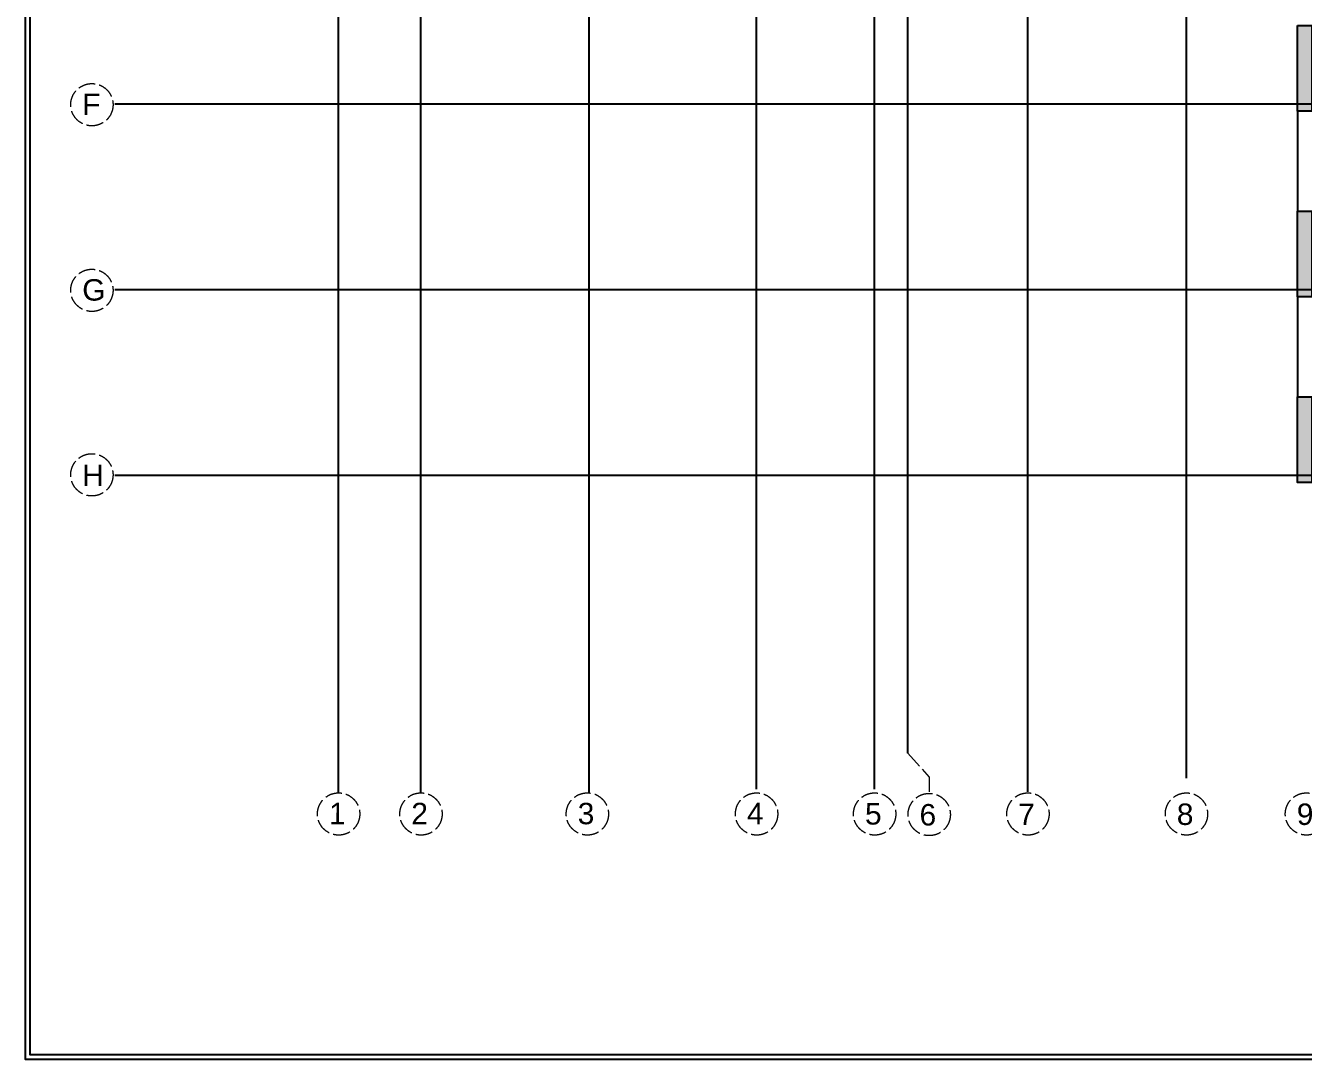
# Model space of a CAD drawing. Header units: millimetres. Extents: x 1772430 to 1864909, y -1443517 to -1381610.
# Drawn here: x 1777355 to 1804198, y -1443517 to -1421795 of the extents above; entities that cross this region are included whole.
import ezdxf

# ---------------------------------------------------------------- set-up
doc = ezdxf.new("R2010")
doc.units = ezdxf.units.MM
doc.header["$LTSCALE"] = 100
doc.header["$MEASUREMENT"] = 0
for name, pattern in [('ACAD_ISO02W100', [15, 12, -3]), ('CENTER2', [28.575, 19.05, -3.175, 3.175, -3.175]), ('CONTINOUS', [0])]:
    doc.linetypes.add(name, pattern=pattern)
doc.layers.add('BEAM-300X450', color=6, linetype='Continuous')
doc.layers.add('STR.COLUMN', color=1, linetype='Continuous')
doc.layers.add('CENTER_LINE', color=8, linetype='CENTER2', lineweight=25)
doc.layers.add('GRID', color=252, linetype='ACAD_ISO02W100', lineweight=9)
doc.styles.add('1-100', font='arial.ttf', dxfattribs={"height": 120})

# ---------------------------------------------------------------- blocks, each defined once
blk = doc.blocks.new('FIRST FLOOR COLUMNS')
at = {"layer": 'CENTER_LINE', "ltscale": 50}
for p, q in [((12075, -41448), (12075, 12223)), ((17925, -41973), (17925, 11660)), ((115, -42281), (115, 11405)), ((1845, -42281), (1845, 11405)), ((5375, -42282), (5375, 11405)), ((8895, -42203), (8895, 11430)), ((11375, -42203), (11375, 11430)), ((14595, -42257), (14595, 11405)), ((24071, -27810), (-4586, -27810)), ((24071, -31710), (-4586, -31710)), ((24071, -35610), (-4586, -35610))]:
    blk.add_line(p, q, dxfattribs=at)
at = {"layer": 'GRID', "ltscale": 0.3}
for p, q in [((12075, -41448), (12521, -41950)), ((12521, -41950), (12521, -42256))]:
    blk.add_line(p, q, dxfattribs=at)
for centre in [(-5068, -27822), (-5068, -31722), (-5068, -35598), (115, -42724), (1845, -42724), (5340, -42724), (8895, -42724), (11375, -42724), (12521, -42735), (14595, -42724), (17925, -42724), (20445, -42724)]:
    blk.add_circle(centre, 444, dxfattribs=at)
at = {"layer": 'GRID', "ltscale": 0.3, "style": '1-100', "oblique": 0}
for s, rotation, p in [('F', 359.9447, (-5271, -28037)), ('G', 359.9447, (-5271, -31937)), ('H', 0.0553, (-5271, -35833)), ('1', 359.9447, (-88, -42939)), ('2', 359.9447, (1642, -42939)), ('3', 359.9447, (5137, -42939)), ('4', 359.9447, (8692, -42938)), ('5', 0.0553, (11172, -42946)), ('6', 0.0553, (12318, -42965)), ('7', 0.0553, (14392, -42954)), ('8', 0.0553, (17722, -42954)), ('9', 0.0553, (20242, -42954))]:
    blk.add_text(s, height=450, rotation=rotation, dxfattribs=at).set_placement(p)
blk = doc.blocks.new('COL')
at = {"layer": 'STR.COLUMN', "transparency": 33554687}
h = blk.add_hatch(color=256, dxfattribs=at)
h.dxf.hatch_style = 1
h.paths.add_polyline_path([(1804076, -1425909), (1804076, -1427709), (1804376, -1427709), (1804376, -1425909)])
h = blk.add_hatch(color=256, dxfattribs=at)
h.dxf.hatch_style = 1
h.paths.add_polyline_path([(1804376, -1429809), (1804076, -1429809), (1804076, -1431609), (1804376, -1431609)])
h = blk.add_hatch(color=256, dxfattribs=at)
h.dxf.hatch_style = 1
h.paths.add_polyline_path([(1804376, -1433709), (1804076, -1433709), (1804076, -1435509), (1804376, -1435509)])
at = {"layer": 'STR.COLUMN', "color": 5}
for points in [[(1804076, -1425909), (1804376, -1425909), (1804376, -1427709), (1804076, -1427709), (1804076, -1425909)], [(1804376, -1429809), (1804376, -1431609), (1804076, -1431609), (1804076, -1429809), (1804376, -1429809)], [(1804376, -1435509), (1804076, -1435509), (1804076, -1433709), (1804376, -1433709)]]:
    blk.add_lwpolyline(points, close=True, dxfattribs=at)

msp = doc.modelspace()

# ---------------------------------------------------------------- linework, layer by layer
at = {"lineweight": -3}
for points in [[(1864909.2, -1381609.6), (1864909.2, -1443517), (1777354.7, -1443517), (1777354.7, -1381609.6)], [(1864814.9, -1443422.8), (1777449, -1443422.8), (1777449, -1381703.8), (1864814.9, -1381703.8)]]:
    msp.add_lwpolyline(points, close=True, dxfattribs=at)
at = {"layer": 'BEAM-300X450', "linetype": 'CONTINOUS', "ltscale": 750}
for p, q in [((1804076.1, -1423594.7), (1804076.1, -1425694.7)), ((1804076.1, -1427494.7), (1804076.1, -1429594.7))]:
    msp.add_line(p, q, dxfattribs=at)

# ---------------------------------------------------------------- block references
at = {"layer": 'GRID'}
msp.add_blockref('FIRST FLOOR COLUMNS', (1783816.1, -1395636.1), dxfattribs=at)
at = {"layer": 'STR.COLUMN'}
msp.add_blockref('COL', (0, 4114.1), dxfattribs=at)

doc.saveas('drawing.dxf')
